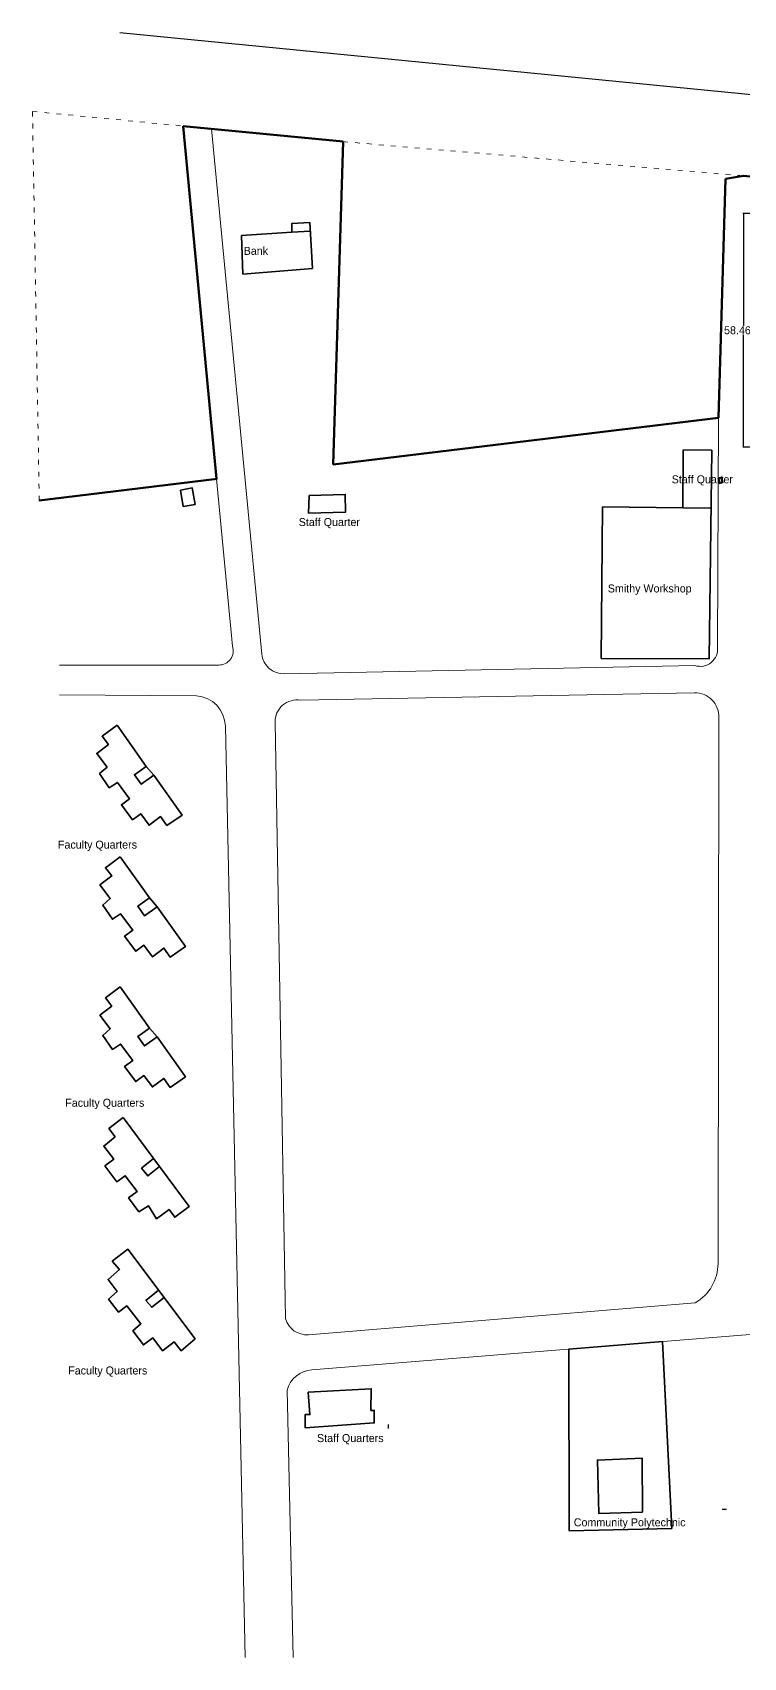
# Model space of a CAD drawing. Header units: millimetres. Extents: x -47 to 2833, y -462 to 688.
# Drawn here: x 1635.6 to 1813.4, y 252.5 to 658.6 of the extents above; entities that cross this region are included whole.
import ezdxf

# ---------------------------------------------------------------- set-up
doc = ezdxf.new("R2010")
doc.units = ezdxf.units.MM
doc.header["$LTSCALE"] = 0.1
doc.header["$MEASUREMENT"] = 0
doc.linetypes.add('ACAD_ISO03W100', pattern=[30, 12, -18])
doc.layers.add('BOUNDRY', color=140, linetype='Continuous', lineweight=18)
doc.layers.add('BUILT UP', color=1, linetype='Continuous', lineweight=35)
for name, color, linetype in [('H1', 254, 'Continuous'), ('TREE', 92, 'Continuous'), ('TXT', 7, 'Continuous')]:
    doc.layers.add(name, color=color, linetype=linetype)
doc.styles.get("Standard").update_dxf_attribs({"font": 'GOTHIC.TTF'})
doc.dimstyles.get("Standard").update_dxf_attribs({"dimtxt": 0.18, "dimasz": 0.18, "dimexe": 0.18, "dimexo": 0.0625, "dimgap": 0.09, "dimtad": 0, "dimtih": 1, "dimtoh": 1, "dimdec": 4, "dimzin": 0, "dimdsep": 46, "dimtxsty": 'Standard', "dimcen": 0.09, "dimadec": 0, "dimazin": 0, "dimtfac": 1, "dimtdec": 4, "dimtofl": 0, "dimtmove": 0, "dimatfit": 3, "dimfxl": 1, "dimtolj": 1, "dimtzin": 0, "dimarcsym": 0})

# ---------------------------------------------------------------- blocks, each defined once
blk = doc.blocks.new('*D46')
at = {"layer": 'TXT', "color": 0, "lineweight": -2, "transparency": 16777216}
for p, q in [((1822.59, 613.4), (1813.18, 613.4)), ((1813.36, 613.22), (1813.36, 585.31)), ((1813.36, 555.12), (1813.36, 583.03)), ((1817.79, 554.94), (1813.18, 554.94))]:
    blk.add_line(p, q, dxfattribs=at)
at = {"layer": 'TXT', "color": 0, "transparency": 16777216}
for points in [[(1813.33, 613.22), (1813.39, 613.22), (1813.36, 613.4)], [(1813.33, 555.12), (1813.39, 555.12), (1813.36, 554.94)]]:
    blk.add_solid(points, dxfattribs=at)
at = {"layer": 'TXT', "color": 0, "transparency": 16777216, "insert": (1813.36, 584.17), "char_height": 2, "attachment_point": 5}
blk.add_mtext('\\A1;58.4623', dxfattribs=at)

msp = doc.modelspace()

# ---------------------------------------------------------------- linework, layer by layer
at = {"layer": 'BOUNDRY', "color": 140, "lineweight": 60}
for p, q in [((1681.64809, 547.05645), (1673.29262, 635.22341)), ((1710.82476, 550.65979), (1713.27574, 631.33254)), ((1808.8475, 622.03219), (1807.09957, 562.29944)), ((1807.09957, 562.29944), (1710.82476, 550.65979)), ((1681.79197, 547.07404), (1637.33151, 541.63818))]:
    msp.add_line(p, q, dxfattribs=at)
at = {"layer": 'BOUNDRY', "color": 140, "linetype": 'ACAD_ISO03W100', "lineweight": 9}
msp.add_line((1713.27574, 631.33254), (1813.36338, 622.78597), dxfattribs=at)
at = {"layer": 'BOUNDRY', "color": 140}
for p, q in [((1685.61384, 505.20993), (1681.64809, 547.05645)), ((1642.39678, 500.49389), (1682.24476, 500.49357)), ((1676.63833, 492.80282), (1642.38349, 493.06451)), ((1688.79556, 252.45967), (1683.84936, 485.27134))]:
    msp.add_line(p, q, dxfattribs=at)
at = {"layer": 'BOUNDRY', "color": 140, "linetype": 'ACAD_ISO03W100', "lineweight": 9}
msp.add_lwpolyline([(1637.33151, 541.63818), (1635.63842, 638.88764), (1673.29262, 635.22341)], dxfattribs=at)
at = {"layer": 'BOUNDRY', "color": 140, "lineweight": 60}
for points in [[(1673.29262, 635.22341), (1713.27574, 631.33254)], [(1808.8475, 622.03219), (1813.36338, 622.78597), (2046.14251, 598.58467)]]:
    msp.add_lwpolyline(points, dxfattribs=at)
at = {"layer": 'BOUNDRY', "color": 140}
for points in [[(1680.37258, 634.53623), (1692.96658, 503.23675, 0.399486526), (1698.63368, 498.3158), (1801.19187, 500.41766, 0.55977147), (1806.87808, 505.06243), (1807.09957, 562.29944), (1808.8475, 622.03219)], [(1702.64666, 491.74044), (1801.14431, 493.57658, -0.433770865), (1807.20854, 487.33371), (1807.02736, 350.92727, -0.269932949), (1801.30841, 341.13578), (1704.61246, 333.13275, -0.368289508), (1698.91755, 337.22573), (1696.2837, 486.18986, -0.465393063), (1702.64666, 491.74044, -0.34863552)], [(1834.17844, 252.45967), (1835.81335, 327.30549, 0.340100565), (1830.57201, 334.43679), (1705.4766, 324.37382, 0.313175319), (1699.28454, 319.29165), (1700.77765, 252.45967)]]:
    msp.add_lwpolyline(points, format="xyb", dxfattribs=at)
for centre, radius, start, end in [((1682.24478, 504.05506), 3.5615, 269.9995329, 18.9210296), ((1676.13968, 485.10755), 7.71141, 1.2170944, 86.2924945)]:
    msp.add_arc(centre, radius, start, end, dxfattribs=at)
at = {"layer": 'BUILT UP', "color": 1}
for p, q in [((1700.49879, 608.73193), (1705.10246, 608.92465)), ((1664.08419, 475.18209), (1665.99212, 472.9747)), ((1664.88433, 442.3161), (1666.79227, 440.10871)), ((1664.88433, 409.76178), (1666.79227, 407.55439))]:
    msp.add_line(p, q, dxfattribs=at)
for points in [[(1687.88641, 607.84501), (1700.49879, 608.73193), (1700.49879, 610.89953), (1704.97761, 611.10358), (1705.63567, 599.61887), (1688.23153, 598.23381), (1687.88641, 607.84501)], [(1777.79304, 502.13114), (1778.15268, 540.02878), (1798.1897, 539.83864), (1798.3266, 554.26474), (1805.43086, 554.18598), (1804.83977, 502.07113), (1777.79304, 502.13114)], [(1672.66821, 544.24116), (1675.57128, 544.75906), (1676.30362, 540.654), (1673.26795, 540.17212), (1672.66821, 544.24116)], [(1704.78553, 542.84904), (1713.80561, 543.16807), (1713.85775, 538.70999), (1704.66991, 538.45357), (1704.78553, 542.84904)], [(1798.1897, 539.83864), (1805.26722, 539.75836)], [(1656.77276, 485.46122), (1664.08419, 475.18209), (1661.13514, 473.08446), (1662.81873, 470.7175), (1665.99212, 472.9747), (1673.07581, 463.01574), (1669.22742, 460.36679), (1667.6775, 462.61851), (1664.7992, 460.48147), (1662.68718, 463.32607), (1660.66672, 461.82595), (1657.86648, 465.59749), (1659.90453, 467.11068), (1656.87509, 471.19092), (1654.83655, 469.84167), (1652.41218, 473.36435), (1654.2943, 475.02369), (1651.68914, 478.40457), (1654.63709, 480.67613), (1653.05527, 482.71501), (1656.77276, 485.46122)], [(1657.57291, 452.59523), (1664.88433, 442.3161), (1661.93528, 440.21847), (1663.61887, 437.85151), (1666.79227, 440.10871), (1673.87595, 430.14975), (1670.02756, 427.5008), (1668.47764, 429.75252), (1665.59934, 427.61548), (1663.48732, 430.46008), (1661.46687, 428.95996), (1658.66662, 432.7315), (1660.70468, 434.24469), (1657.67524, 438.32493), (1655.63669, 436.97568), (1653.21232, 440.49836), (1655.09445, 442.1577), (1652.48929, 445.53858), (1655.43724, 447.81014), (1653.85542, 449.84902), (1657.57291, 452.59523)], [(1657.57291, 420.04091), (1664.88433, 409.76178), (1661.93528, 407.66415), (1663.61887, 405.29719), (1666.79227, 407.55439), (1673.87595, 397.59543), (1670.02756, 394.94648), (1668.47764, 397.1982), (1665.59934, 395.06116), (1663.48732, 397.90576), (1661.46687, 396.40564), (1658.66662, 400.17718), (1660.70468, 401.69037), (1657.67524, 405.77061), (1655.63669, 404.42135), (1653.21232, 407.94404), (1655.09445, 409.60338), (1652.48929, 412.98425), (1655.43724, 415.25582), (1653.85542, 417.2947), (1657.57291, 420.04091)], [(1658.2736, 387.39498), (1674.84185, 365.21392), (1671.22021, 362.50871), (1669.7669, 364.45436), (1666.64674, 362.12375), (1664.63894, 365.3606), (1662.23265, 363.868), (1659.64759, 367.34084), (1661.77806, 368.92668), (1658.8383, 372.87603), (1656.72645, 371.30405), (1653.73457, 375.32342), (1655.96836, 376.98618), (1653.43931, 380.29356), (1656.28929, 382.62864), (1654.74376, 384.66235), (1658.2736, 387.39498)], [(1667.38298, 375.19962), (1664.44737, 372.84103), (1662.91727, 374.74548), (1665.92011, 377.15807)], [(1655.59214, 351.50663), (1659.47636, 354.51444), (1676.267, 332.12323), (1672.78336, 329.13099), (1671.03363, 331.33838), (1668.13601, 329.14053), (1665.71613, 332.33088), (1663.38719, 330.56437), (1660.71723, 334.08441), (1662.74265, 335.86087), (1659.2075, 340.3597), (1657.17671, 338.76391), (1654.67793, 342.03044), (1656.78974, 343.92951), (1654.51954, 346.93638), (1657.36781, 349.46325), (1655.59214, 351.50663)], [(1668.53459, 342.43481), (1665.43692, 339.98575), (1664.00485, 341.72603), (1667.13473, 344.3016)], [(1769.71431, 329.54125), (1769.82506, 284.09383), (1795.44707, 284.73068), (1793.1055, 331.42289), (1769.71431, 329.54125)], [(1704.5903, 318.80976), (1720.32382, 319.613), (1720.24296, 314.2066), (1721.07798, 314.19411), (1721.07798, 311.10914), (1703.78911, 309.87809), (1703.78911, 313.17411), (1704.98142, 313.17411), (1704.5903, 318.80976)], [(1788.12042, 288.79932), (1788.03373, 302.31214), (1776.85052, 301.79241), (1777.19282, 288.47702), (1788.12042, 288.79932)]]:
    msp.add_lwpolyline(points, dxfattribs=at)
at = {"layer": 'H1'}
for p, q in [((1808.01343, 547.47174), (1806.98139, 547.22986)), ((1806.98139, 547.22986), (1807.29172, 545.90574)), ((1807.84198, 547.19532), (1807.25781, 547.05841)), ((1807.25781, 547.05841), (1807.46317, 546.18216)), ((1807.29172, 545.90574), (1808.32376, 546.14761)), ((1807.46317, 546.18216), (1808.04734, 546.31907)), ((1808.04734, 546.31907), (1807.84198, 547.19532)), ((1808.32376, 546.14761), (1808.01343, 547.47174)), ((1809.11898, 289.44197), (1808.05898, 289.44197))]:
    msp.add_line(p, q, dxfattribs=at)
at = {"layer": 'H1', "color": 6}
msp.add_line((1724.52402, 310.71345), (1724.57856, 309.65485), dxfattribs=at)
at = {"layer": 'TREE', "color": 1}
msp.add_line((1657.46347, 658.60205), (2062.16337, 618.82098), dxfattribs=at)

# ---------------------------------------------------------------- texts
at = {"layer": 'TXT'}
for s, p in [('Bank', (1688.4334, 603.03183)), ('Staff Quarter', (1795.43614, 545.93071)), ('Staff Quarter', (1702.19718, 535.2513)), ('Smithy Workshop', (1779.4622, 518.64899)), ('Faculty Quarters', (1642.00109, 454.62493)), ('Faculty Quarters', (1643.83211, 390.10958)), ('Faculty Quarters', (1644.5624, 323.19674)), ('Staff Quarters', (1706.7645, 306.29779)), ('Community Polytechnic', (1770.95616, 285.24245))]:
    msp.add_text(s, height=2, dxfattribs=at).set_placement(p)

# ---------------------------------------------------------------- dimensions: what is measured, and where the dimension line sits
dim = msp.add_linear_dim(base=(1813.35979, 613.40433), p1=(1817.85371, 554.94201), p2=(1822.64957, 613.40433), angle=90, dimstyle='Standard', override={"dimtxt": 2}, dxfattribs=at)
dim.commit()
dim.dimension.update_dxf_attribs({"geometry": '*D46', "text_midpoint": (1813.35979, 584.17317)})

doc.saveas('drawing.dxf')
